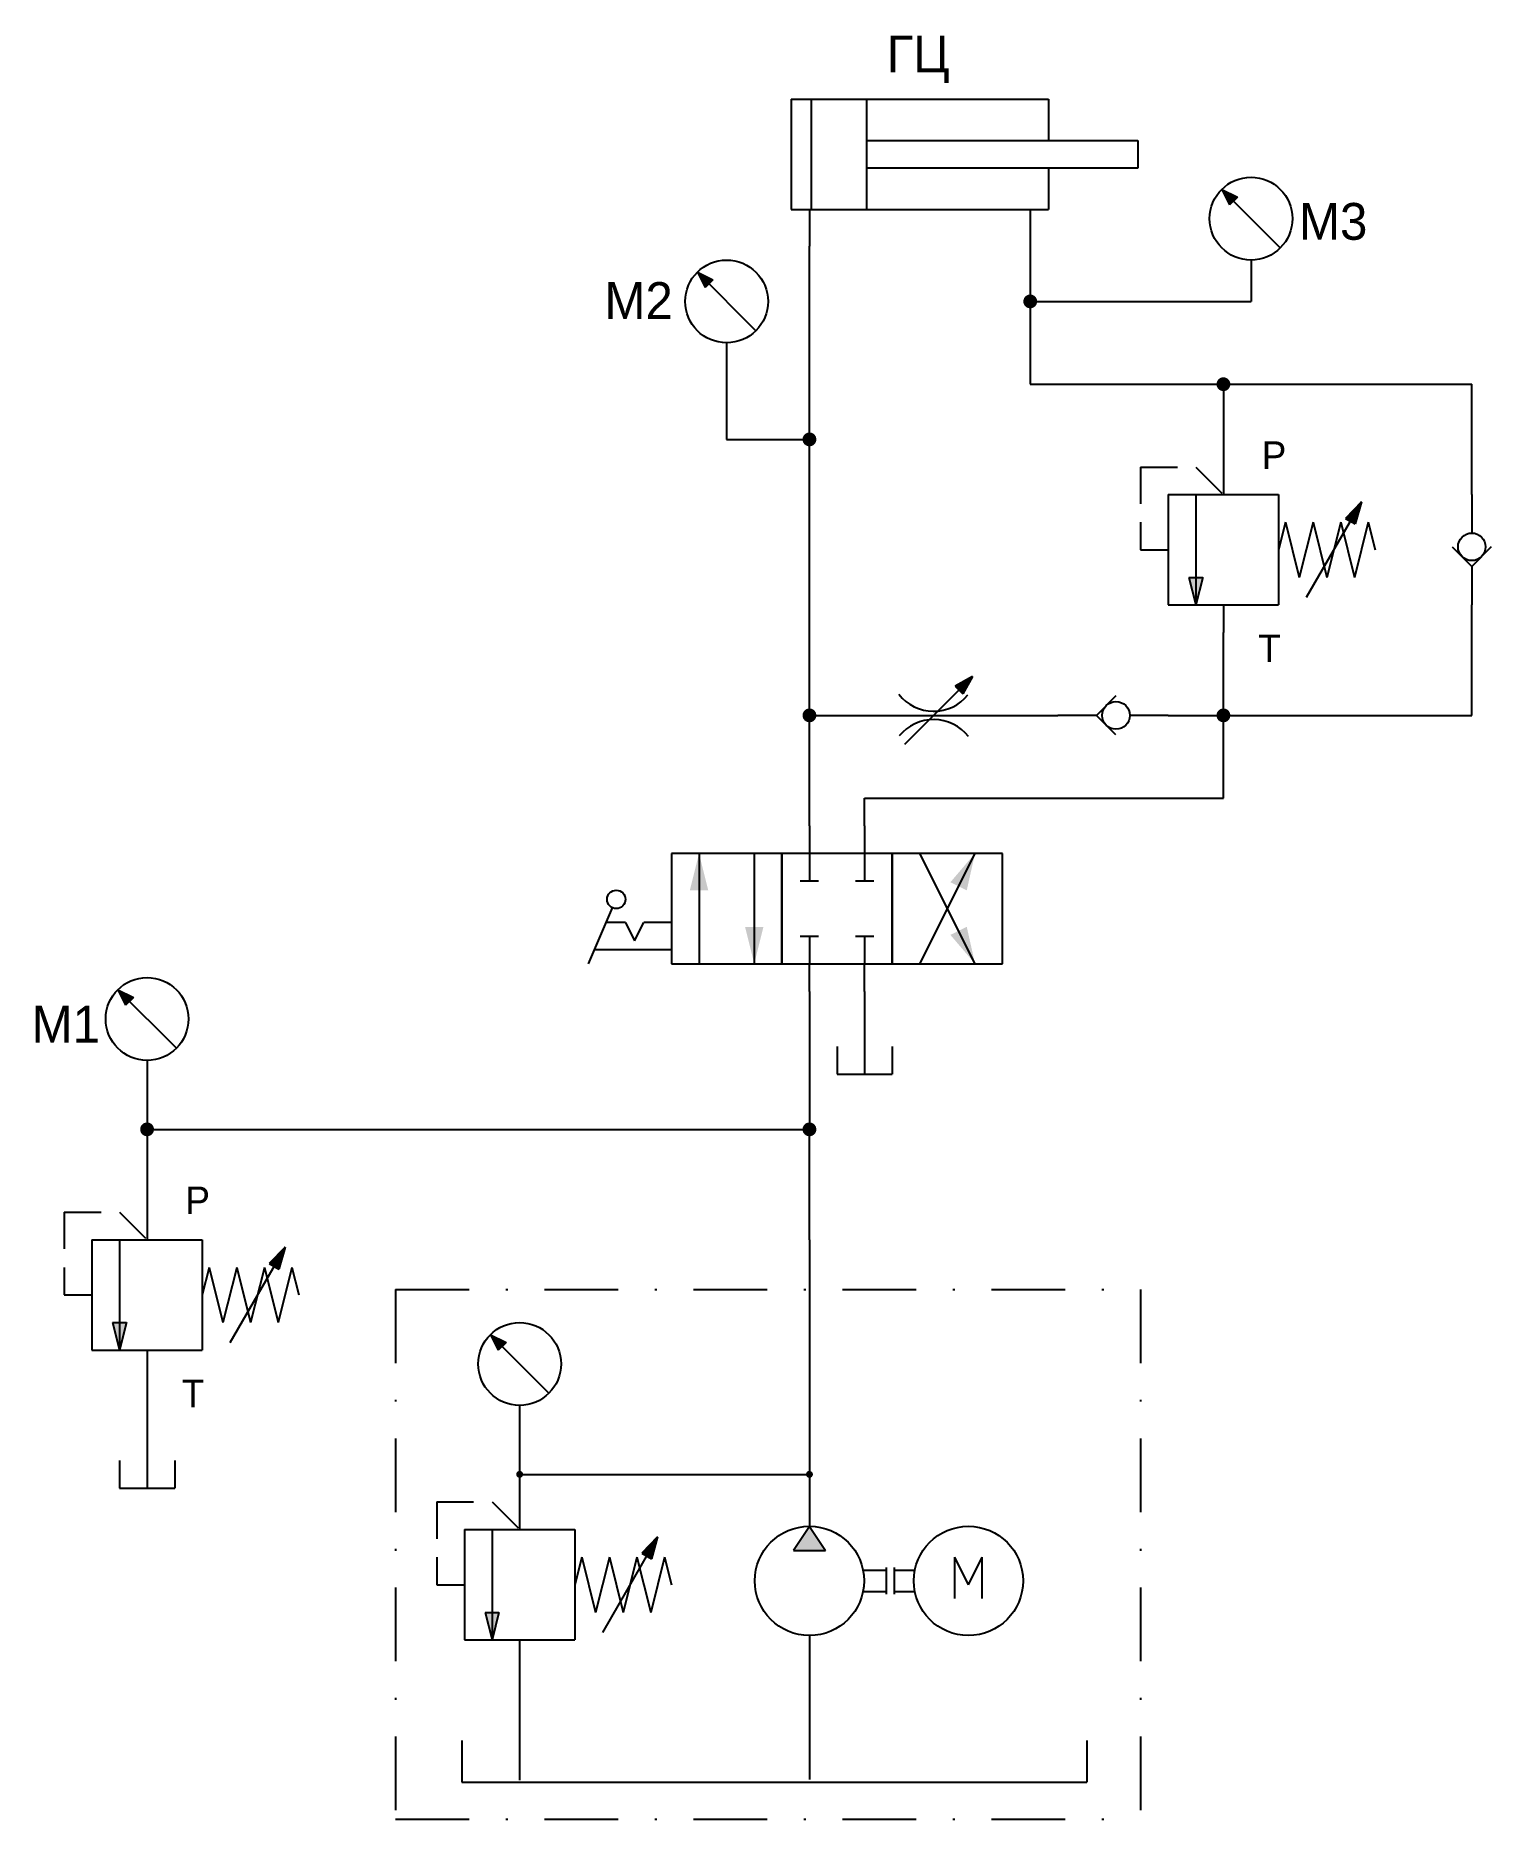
# Model space of a CAD drawing. Extents: x 1.8 to 80.9, y 2.5 to 99.4.
import ezdxf
from ezdxf.enums import TextEntityAlignment as Align

# ---------------------------------------------------------------- set-up
doc = ezdxf.new("R2010")
doc.units = 0
doc.header["$MEASUREMENT"] = 0
for name, pattern in [('AUSGEZOGEN', [0]), ('GESTRICHELT', [3, 2, -1]), ('STRICHPUNKTIERT', [8, 4, -2, 0, -2])]:
    doc.linetypes.add(name, pattern=pattern)
for name, color, linetype in [('1', 7, 'AUSGEZOGEN'), ('LINES', 7, 'AUSGEZOGEN'), ('TCONNECTIONS', 7, 'AUSGEZOGEN'), ('TEXT', 7, 'AUSGEZOGEN')]:
    doc.layers.add(name, color=color, linetype=linetype)

# ---------------------------------------------------------------- blocks, each defined once
blk = doc.blocks.new('B2')
at = {"layer": '1', "color": 7}
for p, q in [((22.5, 31.501), (22.5, 15.976)), ((5.159, 26.342), (8.341, 23.16)), ((5.159, 26.342), (5.583, 25.493)), ((5.159, 26.342), (6.008, 25.918)), ((6.008, 25.918), (5.583, 25.493)), ((6.75, 22.501), (6.75, 21.751)), ((6.75, 21.751), (6.75, 18.751)), ((6.75, 18.751), (22.5, 18.751)), ((6.75, 18.751), (6.75, 15.751)), ((3.75, 15.751), (9.75, 15.751)), ((3.75, 15.751), (3.75, 9.751)), ((5.25, 15.751), (5.25, 9.751)), ((9.75, 15.751), (9.75, 9.751)), ((22.5, 15.913), (21.636, 14.617)), ((22.5, 15.913), (23.364, 14.617)), ((14.25, 15.349), (11.25, 10.153)), ((14.25, 15.349), (13.39, 14.46)), ((14.25, 15.349), (13.91, 14.16)), ((21.636, 14.617), (23.364, 14.617)), ((10.125, 14.251), (9.75, 12.751)), ((10.125, 14.251), (10.875, 11.251)), ((11.625, 14.251), (10.875, 11.251)), ((11.625, 14.251), (12.375, 11.251)), ((13.125, 14.251), (12.375, 11.251)), ((13.125, 14.251), (13.875, 11.251)), ((13.39, 14.46), (13.91, 14.16)), ((14.625, 14.251), (13.875, 11.251)), ((14.625, 14.251), (15, 12.751)), ((26.676, 13.681), (26.676, 12.241)), ((27.108, 13.681), (27.108, 12.241)), ((30.375, 14.251), (30.375, 12.001)), ((30.375, 14.251), (31.125, 12.751)), ((31.875, 14.251), (31.125, 12.751)), ((31.875, 14.251), (31.875, 12.001)), ((25.38, 13.537), (26.676, 13.537)), ((27.108, 13.537), (28.26, 13.537)), ((25.38, 12.385), (26.676, 12.385)), ((27.108, 12.385), (28.26, 12.385)), ((4.875, 11.251), (5.625, 11.251)), ((4.875, 11.251), (5.25, 9.751)), ((4.875, 11.251), (5.25, 9.751)), ((4.875, 11.251), (5.625, 11.251)), ((5.625, 11.251), (5.25, 9.751)), ((5.625, 11.251), (5.25, 9.751)), ((3.75, 9.751), (9.75, 9.751)), ((6.75, 9.751), (6.75, 8.251)), ((22.5, 10.009), (22.5, 8.641)), ((6.75, 8.251), (6.75, 2.123)), ((22.5, 8.641), (22.5, 2.161)), ((3.6, 4.276), (3.6, 2.026)), ((37.575, 4.276), (37.575, 2.026)), ((3.6, 2.026), (37.575, 2.026))]:
    blk.add_line(p, q, dxfattribs=at)
at = {"layer": '1', "color": 7, "linetype": 'STRICHPUNKTIERT'}
for p, q in [((0, 28.801), (40.5, 28.801)), ((0, 28.801), (40.5, 28.801)), ((0, 28.801), (0, 0.001)), ((0, 28.801), (0, 0.001)), ((40.5, 28.801), (40.5, 0.001)), ((40.5, 28.801), (40.5, 0.001)), ((0, 0.001), (40.5, 0.001)), ((0, 0.001), (40.5, 0.001))]:
    blk.add_line(p, q, dxfattribs=at)
at = {"layer": '1', "color": 7, "linetype": 'GESTRICHELT'}
for p, q in [((2.25, 17.251), (2.25, 12.751)), ((2.25, 17.251), (2.25, 12.751)), ((2.25, 17.251), (5.25, 17.251)), ((2.25, 17.251), (5.25, 17.251)), ((5.25, 17.251), (6.75, 15.751)), ((5.25, 17.251), (6.75, 15.751)), ((2.25, 12.751), (3.75, 12.751)), ((2.25, 12.751), (3.75, 12.751))]:
    blk.add_line(p, q, dxfattribs=at)
at = {"layer": '1', "color": 7, "const_width": 0.188}
for points in [[(6.656, 18.751, 1), (6.844, 18.751, 1)], [(22.406, 18.751, 1), (22.594, 18.751, 1)]]:
    blk.add_lwpolyline(points, format="xyb", close=True, dxfattribs=at)
at = {"layer": '1', "color": 7}
for centre, radius in [((6.75, 24.751), 2.25), ((22.5, 12.961), 2.969), ((31.14, 12.961), 2.969)]:
    blk.add_circle(centre, radius, dxfattribs=at)
for points in [[(5.159, 26.342), (5.583, 25.493), (5.159, 26.342), (5.796, 25.705)], [(5.159, 26.342), (5.796, 25.705), (5.159, 26.342), (6.008, 25.918)], [(22.5, 15.913), (21.636, 14.617), (22.5, 15.913), (23.364, 14.617)], [(14.25, 15.349), (13.39, 14.46), (14.25, 15.349), (13.65, 14.31)], [(14.25, 15.349), (13.65, 14.31), (14.25, 15.349), (13.91, 14.16)], [(5.25, 9.751), (5.625, 11.251), (5.25, 9.751), (4.875, 11.251)]]:
    blk.add_solid(points, dxfattribs=at)
blk = doc.blocks.new('B3')
at = {"layer": '1', "color": 7}
for p, q in [((4.5, 10.5), (4.5, 7.5)), ((1.5, 7.5), (1.5, 1.5)), ((1.5, 7.5), (7.5, 7.5)), ((3, 7.5), (3, 1.5)), ((7.5, 7.5), (7.5, 1.5)), ((12, 7.098), (9, 1.902)), ((12, 7.098), (11.14, 6.209)), ((12, 7.098), (11.659, 5.909)), ((7.875, 6), (7.5, 4.5)), ((7.875, 6), (8.625, 3)), ((9.375, 6), (8.625, 3)), ((9.375, 6), (10.125, 3)), ((10.875, 6), (10.125, 3)), ((10.875, 6), (11.625, 3)), ((11.14, 6.209), (11.659, 5.909)), ((12.375, 6), (11.625, 3)), ((12.375, 6), (12.75, 4.5)), ((2.625, 3), (3.375, 3)), ((2.625, 3), (3, 1.5)), ((2.625, 3), (3, 1.5)), ((2.625, 3), (3.375, 3)), ((3.375, 3), (3, 1.5)), ((3.375, 3), (3, 1.5)), ((1.5, 1.5), (7.5, 1.5)), ((4.5, 1.5), (4.5, 0))]:
    blk.add_line(p, q, dxfattribs=at)
at = {"layer": '1', "color": 7, "linetype": 'GESTRICHELT'}
for p, q in [((0, 9), (3, 9)), ((0, 9), (3, 9)), ((0, 9), (0, 4.5)), ((0, 9), (0, 4.5)), ((3, 9), (4.5, 7.5)), ((3, 9), (4.5, 7.5)), ((0, 4.5), (1.5, 4.5)), ((0, 4.5), (1.5, 4.5))]:
    blk.add_line(p, q, dxfattribs=at)
at = {"layer": '1', "color": 7}
for points in [[(12, 7.098), (11.14, 6.209), (12, 7.098), (11.4, 6.059)], [(12, 7.098), (11.4, 6.059), (12, 7.098), (11.659, 5.909)], [(3, 1.5), (3.375, 3), (3, 1.5), (2.625, 3)]]:
    blk.add_solid(points, dxfattribs=at)
for s, p in [('P', (7.25, 8.893)), ('T', (7, -1.607))]:
    blk.add_text(s, height=1.5, dxfattribs=at).set_placement(p, align=Align.CENTER)
blk = doc.blocks.new('B4')
at = {"layer": '1', "color": 7}
for p, q in [((2, 3.5), (2, 0.5)), ((0.5, 2), (0.5, 0.5)), ((3.5, 2), (3.5, 0.5)), ((0.5, 0.5), (3.5, 0.5))]:
    blk.add_line(p, q, dxfattribs=at)
blk = doc.blocks.new('B5')
at = {"layer": '1', "color": 7}
for p, q in [((0.659, 4.591), (3.841, 1.409)), ((0.659, 4.591), (1.083, 3.75)), ((0.659, 4.591), (1.507, 4.167)), ((1.507, 4.167), (1.083, 3.75)), ((2.25, 0.75), (2.25, 0))]:
    blk.add_line(p, q, dxfattribs=at)
blk.add_circle((2.25, 3), 2.25, dxfattribs=at)
for points in [[(0.659, 4.591), (1.295, 3.954), (0.659, 4.591), (1.507, 4.167)], [(0.659, 4.591), (1.083, 3.75), (0.659, 4.591), (1.295, 3.954)]]:
    blk.add_solid(points, dxfattribs=at)
blk = doc.blocks.new('B6')
at = {"layer": '1', "color": 7}
for p, q in [((2, 3.5), (2, 0.5)), ((0.5, 2), (0.5, 0.5)), ((3.5, 2), (3.5, 0.5)), ((0.5, 0.5), (3.5, 0.5))]:
    blk.add_line(p, q, dxfattribs=at)
blk = doc.blocks.new('B7')
at = {"layer": 'TCONNECTIONS', "color": 7, "const_width": 0.375}
blk.add_lwpolyline([(1.3125, 1.5, 1), (1.6875, 1.5, 1)], format="xyb", close=True, dxfattribs=at)
blk = doc.blocks.new('B8')
at = {"layer": '1', "color": 7}
for p, q in [((12, 9), (12, 7.5)), ((15, 9), (15, 7.5)), ((10.5, 7.5), (4.5, 7.5)), ((4.5, 7.5), (4.5, 1.5)), ((6, 7.5), (6, 1.5)), ((9, 7.5), (9, 1.5)), ((10.5, 1.5), (10.5, 7.5)), ((16.5, 7.5), (10.5, 7.5)), ((10.5, 7.5), (10.5, 1.5)), ((12, 7.5), (12, 6)), ((15, 7.5), (15, 6)), ((16.5, 1.5), (16.5, 7.5)), ((22.5, 7.5), (16.5, 7.5)), ((16.5, 7.5), (16.5, 1.5)), ((21, 1.5), (18, 7.5)), ((18, 1.5), (21, 7.5)), ((22.5, 1.5), (22.5, 7.5)), ((11.5, 6), (12.5, 6)), ((14.5, 6), (15.5, 6)), ((0, 1.5), (1.303, 4.541)), ((2, 3.75), (0.964, 3.75)), ((2, 3.75), (2.5, 2.75)), ((2.5, 2.75), (3, 3.75)), ((4.5, 3.75), (3, 3.75)), ((11.5, 3), (12.5, 3)), ((12, 3), (12, 1.5)), ((14.5, 3), (15.5, 3)), ((15, 3), (15, 1.5)), ((4.5, 2.25), (0.321, 2.25)), ((4.5, 1.5), (10.5, 1.5)), ((10.5, 1.5), (16.5, 1.5)), ((12, 0), (12, 1.5)), ((15, 0), (15, 1.5)), ((16.5, 1.5), (22.5, 1.5))]:
    blk.add_line(p, q, dxfattribs=at)
blk.add_circle((1.5, 5), 0.5, dxfattribs=at)
for points in [[(6, 7.5), (5.5, 5.5), (6, 7.5), (6.5, 5.5)], [(21, 7.5), (20.55, 5.49), (21, 7.5), (19.66, 5.93)], [(9, 1.5), (9.5, 3.5), (9, 1.5), (8.5, 3.5)], [(21, 1.5), (20.55, 3.51), (21, 1.5), (19.66, 3.07)]]:
    blk.add_solid(points, dxfattribs=at)
blk = doc.blocks.new('B9')
at = {"layer": 'TCONNECTIONS', "color": 7, "const_width": 0.375}
blk.add_lwpolyline([(1.3125, 1.5, 1), (1.6875, 1.5, 1)], format="xyb", close=True, dxfattribs=at)
blk = doc.blocks.new('B10')
at = {"layer": '1', "color": 7}
for p, q in [((0, 8), (0, 2)), ((0, 8), (14, 8)), ((1.1, 8), (1.1, 2)), ((4.1, 8), (4.1, 2)), ((14, 8), (14, 5.75)), ((4.1, 5.75), (18.85, 5.75)), ((18.85, 5.75), (18.85, 4.25)), ((18.85, 4.25), (4.1, 4.25)), ((14, 4.25), (14, 2)), ((0, 2), (14, 2)), ((1, 2), (1, 0)), ((13, 2), (13, 0))]:
    blk.add_line(p, q, dxfattribs=at)
blk = doc.blocks.new('B11')
at = {"layer": '1', "color": 7}
for p, q in [((0.659, 4.591), (3.841, 1.409)), ((0.659, 4.591), (1.083, 3.75)), ((0.659, 4.591), (1.507, 4.167)), ((1.507, 4.167), (1.083, 3.75)), ((2.25, 0.75), (2.25, 0))]:
    blk.add_line(p, q, dxfattribs=at)
blk.add_circle((2.25, 3), 2.25, dxfattribs=at)
for points in [[(0.659, 4.591), (1.295, 3.954), (0.659, 4.591), (1.507, 4.167)], [(0.659, 4.591), (1.083, 3.75), (0.659, 4.591), (1.295, 3.954)]]:
    blk.add_solid(points, dxfattribs=at)
blk = doc.blocks.new('B12')
at = {"layer": 'TCONNECTIONS', "color": 7, "const_width": 0.375}
blk.add_lwpolyline([(1.3125, 1.5, 1), (1.6875, 1.5, 1)], format="xyb", close=True, dxfattribs=at)
blk = doc.blocks.new('B13')
at = {"layer": '1', "color": 7}
for p, q in [((4.5, 10.5), (4.5, 7.5)), ((1.5, 7.5), (1.5, 1.5)), ((1.5, 7.5), (7.5, 7.5)), ((3, 7.5), (3, 1.5)), ((7.5, 7.5), (7.5, 1.5)), ((12, 7.098), (9, 1.902)), ((12, 7.098), (11.14, 6.209)), ((12, 7.098), (11.659, 5.909)), ((7.875, 6), (7.5, 4.5)), ((7.875, 6), (8.625, 3)), ((9.375, 6), (8.625, 3)), ((9.375, 6), (10.125, 3)), ((10.875, 6), (10.125, 3)), ((10.875, 6), (11.625, 3)), ((11.14, 6.209), (11.659, 5.909)), ((12.375, 6), (11.625, 3)), ((12.375, 6), (12.75, 4.5)), ((2.625, 3), (3.375, 3)), ((2.625, 3), (3, 1.5)), ((2.625, 3), (3, 1.5)), ((2.625, 3), (3.375, 3)), ((3.375, 3), (3, 1.5)), ((3.375, 3), (3, 1.5)), ((1.5, 1.5), (7.5, 1.5)), ((4.5, 1.5), (4.5, 0))]:
    blk.add_line(p, q, dxfattribs=at)
at = {"layer": '1', "color": 7, "linetype": 'GESTRICHELT'}
for p, q in [((0, 9), (3, 9)), ((0, 9), (3, 9)), ((0, 9), (0, 4.5)), ((0, 9), (0, 4.5)), ((3, 9), (4.5, 7.5)), ((3, 9), (4.5, 7.5)), ((0, 4.5), (1.5, 4.5)), ((0, 4.5), (1.5, 4.5))]:
    blk.add_line(p, q, dxfattribs=at)
at = {"layer": '1', "color": 7}
for points in [[(12, 7.098), (11.14, 6.209), (12, 7.098), (11.4, 6.059)], [(12, 7.098), (11.4, 6.059), (12, 7.098), (11.659, 5.909)], [(3, 1.5), (3.375, 3), (3, 1.5), (2.625, 3)]]:
    blk.add_solid(points, dxfattribs=at)
for s, p in [('P', (7.25, 8.893)), ('T', (7, -1.607))]:
    blk.add_text(s, height=1.5, dxfattribs=at).set_placement(p, align=Align.CENTER)
blk = doc.blocks.new('B14')
at = {"layer": '1', "color": 7}
for p, q in [((0.659, 4.591), (3.841, 1.409)), ((0.659, 4.591), (1.083, 3.75)), ((0.659, 4.591), (1.507, 4.167)), ((1.507, 4.167), (1.083, 3.75)), ((2.25, 0.75), (2.25, 0))]:
    blk.add_line(p, q, dxfattribs=at)
blk.add_circle((2.25, 3), 2.25, dxfattribs=at)
for points in [[(0.659, 4.591), (1.295, 3.954), (0.659, 4.591), (1.507, 4.167)], [(0.659, 4.591), (1.083, 3.75), (0.659, 4.591), (1.295, 3.954)]]:
    blk.add_solid(points, dxfattribs=at)
blk = doc.blocks.new('B15')
at = {"layer": 'TCONNECTIONS', "color": 7, "const_width": 0.375}
blk.add_lwpolyline([(1.3125, 1.5, 1), (1.6875, 1.5, 1)], format="xyb", close=True, dxfattribs=at)
blk = doc.blocks.new('B16')
at = {"layer": '1', "color": 7}
for p, q in [((3.161, 2.121), (2.1, 1.061)), ((2.1, 1.061), (0, 1.061)), ((3.161, 0), (2.1, 1.061)), ((6, 1.061), (3.915, 1.061))]:
    blk.add_line(p, q, dxfattribs=at)
blk.add_circle((3.161, 1.061), 0.75, dxfattribs=at)
blk = doc.blocks.new('B17')
at = {"layer": '1', "color": 7}
for p, q in [((7.371, 4.647), (3.659, 0.935)), ((7.371, 4.647), (6.417, 4.117)), ((6.417, 4.117), (6.841, 3.693)), ((7.371, 4.647), (6.841, 3.693)), ((0, 2.526), (10.5, 2.526))]:
    blk.add_line(p, q, dxfattribs=at)
for centre, start, end in [((5.25, 5.151), 218, 321), ((5.25, -0.099), 38, 141)]:
    blk.add_arc(centre, 2.401, start, end, dxfattribs=at)
blk.add_solid([(7.371, 4.647), (6.417, 4.117), (7.371, 4.647), (6.841, 3.693)], dxfattribs=at)
blk = doc.blocks.new('B18')
at = {"layer": 'TCONNECTIONS', "color": 7, "const_width": 0.375}
blk.add_lwpolyline([(1.3125, 1.5, 1), (1.6875, 1.5, 1)], format="xyb", close=True, dxfattribs=at)
blk = doc.blocks.new('B19')
at = {"layer": 'TCONNECTIONS', "color": 7, "const_width": 0.375}
blk.add_lwpolyline([(1.3125, 1.5, 1), (1.6875, 1.5, 1)], format="xyb", close=True, dxfattribs=at)
blk = doc.blocks.new('B20')
at = {"layer": '1', "color": 7}
for p, q in [((1.061, 6), (1.061, 3.915)), ((0, 3.161), (1.061, 2.1)), ((2.121, 3.161), (1.061, 2.1)), ((1.061, 2.1), (1.061, 0))]:
    blk.add_line(p, q, dxfattribs=at)
blk.add_circle((1.061, 3.161), 0.75, dxfattribs=at)
blk = doc.blocks.new('B21')
at = {"layer": 'TCONNECTIONS', "color": 7, "const_width": 0.375}
blk.add_lwpolyline([(1.3125, 1.5, 1), (1.6875, 1.5, 1)], format="xyb", close=True, dxfattribs=at)
blk = doc.blocks.new('B22')
at = {"layer": 'TEXT', "color": 7}
blk.add_text('M1', height=2, dxfattribs=at).set_placement((3.25, 1.732), align=Align.CENTER)
blk = doc.blocks.new('B23')
at = {"layer": 'TEXT', "color": 7}
blk.add_text('M2', height=2, dxfattribs=at).set_placement((3.25, 1.732), align=Align.CENTER)
blk = doc.blocks.new('B24')
at = {"layer": 'TEXT', "color": 7}
blk.add_text('M3', height=2, dxfattribs=at).set_placement((3.25, 1.732), align=Align.CENTER)
blk = doc.blocks.new('B1')
at = {"layer": 'LINES', "color": 7}
for p, q in [((139.25, 77.501), (139.25, 88.001)), ((139.25, 88.001), (139.25, 88.001)), ((151.25, 88.001), (151.25, 85.001)), ((163.25, 86.501), (163.25, 86.501)), ((163.25, 86.501), (163.25, 85.001)), ((151.25, 85.001), (151.25, 85.001)), ((151.25, 85.001), (151.25, 85.001)), ((151.25, 85.001), (163.25, 85.001)), ((151.25, 85.001), (151.25, 80.501)), ((134.75, 82.001), (134.75, 77.501)), ((151.25, 80.501), (161.75, 80.501)), ((161.75, 80.501), (161.75, 80.501)), ((161.75, 80.501), (175.25, 80.501)), ((161.75, 80.501), (161.75, 77.501)), ((175.25, 74.501), (175.25, 80.501)), ((134.75, 77.501), (139.25, 77.501)), ((139.25, 77.501), (139.25, 77.501)), ((139.25, 76.001), (139.25, 77.501)), ((161.75, 77.501), (161.75, 77.501)), ((139.25, 62.501), (139.25, 76.001)), ((139.25, 76.001), (139.25, 76.001)), ((175.25, 74.501), (175.25, 74.501)), ((175.25, 62.501), (175.25, 68.501)), ((175.25, 68.501), (175.25, 68.501)), ((161.75, 62.501), (161.75, 67.001)), ((161.75, 67.001), (161.75, 67.001)), ((139.25, 56.501), (139.25, 62.501)), ((139.25, 62.501), (139.25, 62.501)), ((139.25, 62.501), (140.75, 62.501)), ((139.25, 62.501), (139.25, 62.501)), ((140.75, 62.501), (140.75, 62.501)), ((151.25, 62.501), (151.25, 62.501)), ((151.25, 62.501), (152.75, 62.501)), ((152.75, 62.501), (152.75, 62.501)), ((158.75, 62.501), (160.25, 62.501)), ((160.25, 62.501), (160.25, 62.501)), ((160.25, 62.501), (161.75, 62.501)), ((161.75, 58.001), (161.75, 62.501)), ((161.75, 62.501), (175.25, 62.501)), ((142.25, 56.501), (142.25, 58.001)), ((142.25, 58.001), (161.75, 58.001)), ((139.25, 47.501), (139.25, 43.001)), ((142.25, 47.501), (142.25, 47.501)), ((142.25, 47.501), (142.25, 47.501)), ((142.25, 47.501), (142.25, 46.001)), ((103.25, 43.001), (103.25, 40.001)), ((139.25, 43.001), (139.25, 43.001)), ((139.25, 43.001), (139.25, 40.001)), ((103.25, 40.001), (103.25, 40.001)), ((103.25, 40.001), (103.25, 37.001)), ((103.25, 40.001), (139.25, 40.001)), ((103.25, 40.001), (103.25, 40.001)), ((139.25, 34.001), (139.25, 40.001)), ((139.25, 40.001), (139.25, 40.001)), ((103.25, 37.001), (103.25, 37.001)), ((139.25, 34.001), (139.25, 34.001)), ((103.25, 26.501), (103.25, 25.001)), ((103.25, 25.001), (103.25, 25.001)), ((103.25, 25.001), (103.25, 23.501))]:
    blk.add_line(p, q, dxfattribs=at)

msp = doc.modelspace()

# ---------------------------------------------------------------- block references
at = {"layer": '1'}
for name, p in [('B10', (42.875, 88.001)), ('B14', (65.625, 86.501)), ('B24', (69.091, 86.619)), ('B1', (-95.375, 0)), ('B11', (37.125, 82.001)), ('B23', (31.341, 82.317)), ('B15', (54.375, 83.501)), ('B21', (64.875, 79.001)), ('B12', (42.375, 76.001)), ('B20', (78.814, 68.501)), ('B17', (45.375, 59.975)), ('B16', (57.375, 61.44)), ('B18', (42.375, 61.001)), ('B19', (64.875, 61.001)), ('B8', (31.875, 47.501)), ('B5', (5.625, 43.001)), ('B22', (0.209, 42.988)), ('B6', (44.875, 42.501)), ('B7', (6.375, 38.501)), ('B9', (42.375, 38.501)), ('B4', (5.875, 20.001))]:
    msp.add_blockref(name, p, dxfattribs=at)
at = {"layer": '1', "linetype": 'ByBlock'}
for name, p in [('B13', (61.875, 67.001)), ('B3', (3.375, 26.501)), ('B2', (21.375, 2.5))]:
    msp.add_blockref(name, p, dxfattribs=at)

# ---------------------------------------------------------------- texts
at = {"linetype": 'Continuous'}
msp.add_text('ГЦ', height=2, dxfattribs=at).set_placement((48.066, 97.443))

doc.saveas('drawing.dxf')
